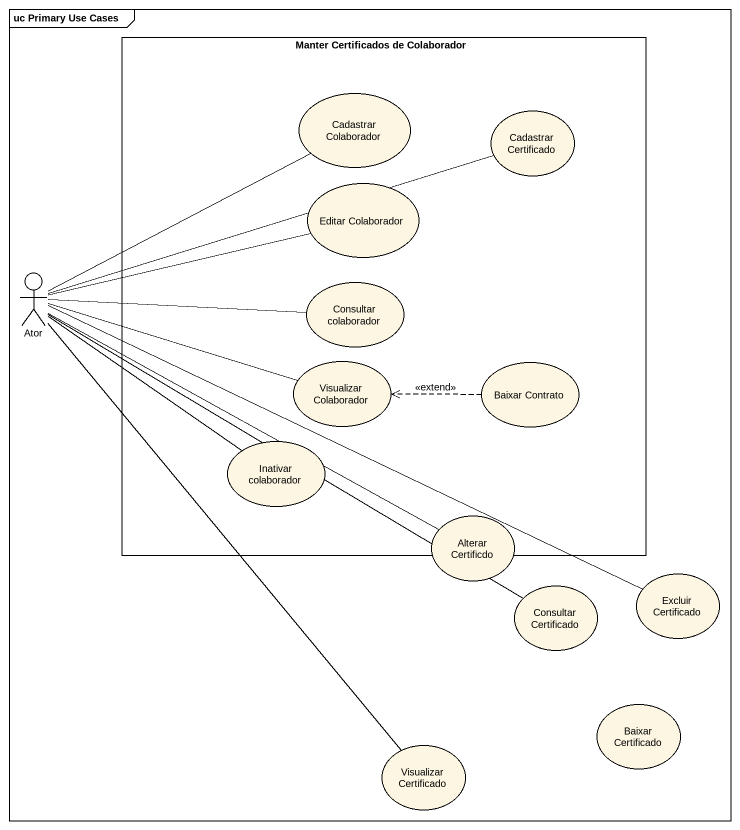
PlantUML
@startuml
mainframe uc Primary Use Cases
rectangle "Manter Certificados de Colaborador" as Manter_Certificados_de {
  usecase "Cadastrar Colaborador" as Cadastrar_Colaborador
  usecase "Cadastrar Certificado" as Cadastrar_Certificado
  usecase "Editar Colaborador" as Editar_Colaborador
  usecase "Consultar colaborador" as Consultar_colaborador
  usecase "Visualizar Colaborador" as Visualizar_Colaborador
  usecase "Baixar Contrato" as Baixar_Contrato
  usecase "Inativar colaborador" as Inativar_colaborador
}
actor Ator
usecase "Alterar Certificdo" as Alterar_Certificdo
usecase "Consultar Certificado" as Consultar_Certificado
usecase "Excluir Certificado" as Excluir_Certificado
usecase "Baixar Certificado" as Baixar_Certificado
usecase "Visualizar Certificado" as Visualizar_Certificado
Cadastrar_Certificado -left- Ator
Ator -right- Cadastrar_Colaborador
Ator -right- Editar_Colaborador
Ator -right- Consultar_colaborador
Ator -right- Visualizar_Colaborador
Ator -- Inativar_colaborador
Baixar_Contrato .left.> Visualizar_Colaborador : <<extend>>
Alterar_Certificdo -left- Ator
Consultar_Certificado -left- Ator
Excluir_Certificado -left- Ator
Visualizar_Certificado -up- Ator
@enduml
